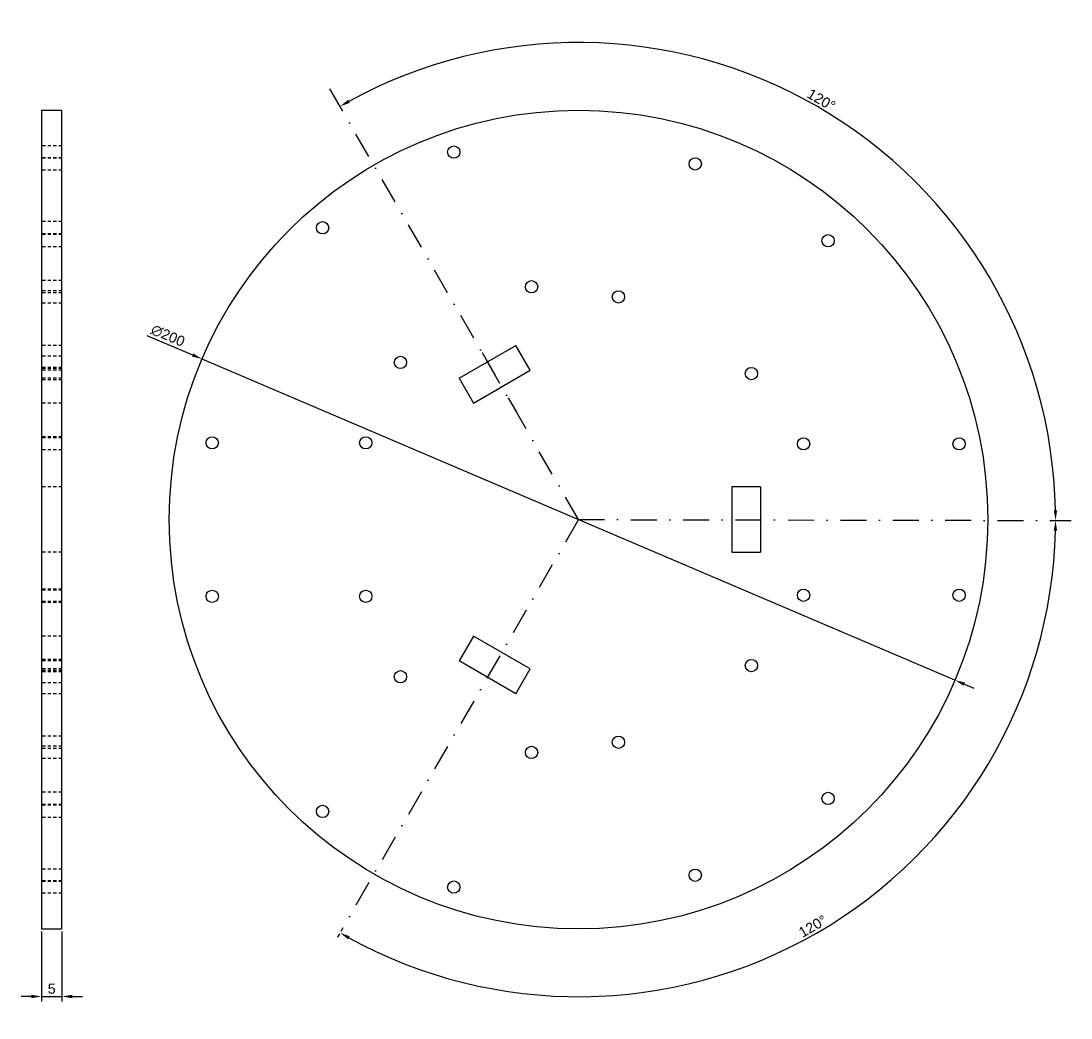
# Model space of a CAD drawing. Header units: millimetres. Extents: x 1896 to 2552, y 1725 to 2072.
# Drawn here: x 2295.1 to 2551.7, y 1743.8 to 1987.4 of the extents above; entities that cross this region are included whole.
import ezdxf

# ---------------------------------------------------------------- set-up
doc = ezdxf.new("R2010")
doc.units = ezdxf.units.MM
doc.linetypes.add('DASHDOT2', pattern=[12.7, 6.35, -3.175, 0, -3.175])
doc.linetypes.add('JIS_02_0.7', pattern=[1.35, 0.75, -0.6])
for name, color, linetype in [('corte', 140, 'JIS_02_0.7'), ('detalhe', 201, 'DASHDOT2'), ('dim', 51, 'Continuous')]:
    doc.layers.add(name, color=color, linetype=linetype)
doc.styles.get("Standard").update_dxf_attribs({"font": 'arial.ttf'})
doc.dimstyles.new('ISO-25', dxfattribs={"dimtxt": 2.5, "dimasz": 2.5, "dimexe": 1.25, "dimexo": 0.625, "dimtad": 1, "dimtxsty": 'Standard', "dimcen": 2.5, "dimadec": 0, "dimazin": 0, "dimtfac": 1, "dimtmove": 0, "dimatfit": 3, "dimfxl": 1, "dimarcsym": 0})

# ---------------------------------------------------------------- blocks, each defined once
blk = doc.blocks.new('*D26')
at = {"layer": 'Defpoints', "color": 0, "transparency": 16777216}
for p in [(2339.37, 1904.83), (2523.34, 1826.37)]:
    blk.add_point(p, dxfattribs=at)
at = {"layer": 'dim', "color": 0, "lineweight": -2, "transparency": 16777216}
for p, q in [((2325.89, 1910.58), (2337.07, 1905.81)), ((2523.34, 1826.37), (2339.37, 1904.83)), ((2525.64, 1825.39), (2527.94, 1824.41))]:
    blk.add_line(p, q, dxfattribs=at)
at = {"layer": 'dim', "color": 0, "transparency": 16777216}
for points in [[(2337.24, 1906.2), (2336.91, 1905.43), (2339.37, 1904.83)], [(2525.8, 1825.78), (2525.48, 1825.01), (2523.34, 1826.37)]]:
    blk.add_solid(points, dxfattribs=at)
at = {"layer": 'dim', "color": 0, "transparency": 16777216, "insert": (2331.03, 1910.53), "char_height": 2.5, "attachment_point": 5, "rotation": 336.9024}
blk.add_mtext('∅200', dxfattribs=at)
blk = doc.blocks.new('*D44')
at = {"layer": 'Defpoints', "color": 0, "transparency": 16777216}
for p in [(2431.36, 1865.6), (2431.36, 1865.6), (2551.69, 1865.37), (2373.25, 1764.96), (2451.52, 1750.8)]:
    blk.add_point(p, dxfattribs=at)
at = {"layer": 'dim', "color": 0, "lineweight": -2, "transparency": 16777216}
blk.add_line((2372.94, 1764.42), (2372.45, 1763.58), dxfattribs=at)
blk.add_arc((2431.36, 1865.6), 116.56, 241.2289, 358.6614, dxfattribs=at)
at = {"layer": 'dim', "color": 0, "transparency": 16777216}
for points in [[(2547.47, 1862.89), (2548.3, 1862.87), (2547.92, 1865.38)], [(2375.05, 1763.07), (2375.46, 1763.8), (2373.08, 1764.66)]]:
    blk.add_solid(points, dxfattribs=at)
at = {"layer": 'dim', "color": 0, "transparency": 16777216, "insert": (2488.59, 1766.25), "char_height": 2.5, "attachment_point": 5, "rotation": 29.9452}
blk.add_mtext('120°', dxfattribs=at)
blk = doc.blocks.new('*D45')
at = {"layer": 'Defpoints', "color": 0, "transparency": 16777216}
for p in [(2369.32, 1973.05), (2520.74, 1940.41), (2431.36, 1865.6), (2431.36, 1865.6), (2551.69, 1865.37)]:
    blk.add_point(p, dxfattribs=at)
at = {"layer": 'dim', "color": 0, "lineweight": -2, "transparency": 16777216}
blk.add_arc((2431.36, 1865.6), 116.56, 1.1193, 118.7711, dxfattribs=at)
at = {"layer": 'dim', "color": 0, "transparency": 16777216}
for points in [[(2375.46, 1967.41), (2375.05, 1968.14), (2373.08, 1966.55)], [(2548.31, 1867.88), (2547.48, 1867.88), (2547.92, 1865.38)]]:
    blk.add_solid(points, dxfattribs=at)
at = {"layer": 'dim', "color": 0, "transparency": 16777216, "insert": (2490.69, 1968.14), "char_height": 2.5, "attachment_point": 5, "rotation": 329.9452}
blk.add_mtext('120°', dxfattribs=at)
blk = doc.blocks.new('*D107')
at = {"layer": 'Defpoints', "color": 0, "transparency": 16777216}
for p in [(2300.14, 1765.6), (2305.14, 1765.6), (2305.14, 1749.09)]:
    blk.add_point(p, dxfattribs=at)
at = {"layer": 'dim', "color": 0, "lineweight": -2, "transparency": 16777216}
for p, q in [((2300.14, 1764.98), (2300.14, 1747.84)), ((2305.14, 1764.98), (2305.14, 1747.84)), ((2297.64, 1749.09), (2295.14, 1749.09)), ((2300.14, 1749.09), (2305.14, 1749.09)), ((2307.64, 1749.09), (2310.14, 1749.09))]:
    blk.add_line(p, q, dxfattribs=at)
at = {"layer": 'dim', "color": 0, "transparency": 16777216}
for points in [[(2297.64, 1749.51), (2297.64, 1748.68), (2300.14, 1749.09)], [(2307.64, 1749.51), (2307.64, 1748.68), (2305.14, 1749.09)]]:
    blk.add_solid(points, dxfattribs=at)
at = {"layer": 'dim', "color": 0, "transparency": 16777216, "insert": (2302.64, 1750.99), "char_height": 2.5, "attachment_point": 5}
blk.add_mtext('5', dxfattribs=at)

msp = doc.modelspace()

# ---------------------------------------------------------------- linework, layer by layer
for p, q in [((2300.135, 1965.603), (2305.135, 1965.603)), ((2300.135, 1965.603), (2300.135, 1765.603)), ((2305.135, 1765.603), (2305.135, 1965.603)), ((2402.179, 1900.141), (2416.035, 1908.141)), ((2419.535, 1902.079), (2416.035, 1908.141)), ((2405.679, 1894.079), (2419.535, 1902.079)), ((2402.179, 1900.141), (2405.679, 1894.079)), ((2468.857, 1873.603), (2468.857, 1857.603)), ((2475.857, 1873.603), (2468.857, 1873.603)), ((2475.857, 1873.603), (2475.857, 1857.603)), ((2468.857, 1857.603), (2475.857, 1857.603)), ((2405.679, 1837.127), (2402.179, 1831.065)), ((2419.535, 1829.127), (2405.679, 1837.127)), ((2416.035, 1823.065), (2402.179, 1831.065)), ((2416.035, 1823.065), (2419.535, 1829.127)), ((2300.135, 1765.603), (2305.135, 1765.603))]:
    msp.add_line(p, q)
for centre, radius in [((2431.357, 1865.603), 100), ((2400.878, 1955.393), 1.5), ((2459.869, 1952.487), 1.5), ((2368.836, 1936.893), 1.5), ((2492.345, 1933.737), 1.5), ((2419.878, 1922.484), 1.5), ((2441.119, 1920.011), 1.5), ((2387.836, 1903.984), 1.5), ((2473.595, 1901.261), 1.5), ((2341.857, 1884.353), 1.5), ((2379.357, 1884.353), 1.5), ((2486.357, 1884.103), 1.5), ((2524.357, 1884.103), 1.5), ((2341.857, 1846.853), 1.5), ((2379.357, 1846.853), 1.5), ((2486.357, 1847.103), 1.5), ((2524.357, 1847.103), 1.5), ((2473.595, 1829.944), 1.5), ((2387.836, 1827.221), 1.5), ((2441.119, 1811.194), 1.5), ((2419.878, 1808.721), 1.5), ((2492.345, 1797.468), 1.5), ((2368.836, 1794.312), 1.5), ((2459.869, 1778.718), 1.5), ((2400.878, 1775.812), 1.5)]:
    msp.add_circle(centre, radius)
at = {"layer": 'corte'}
for p, q in [((2305.135, 1956.893), (2300.135, 1956.893)), ((2305.135, 1953.987), (2300.135, 1953.987)), ((2305.135, 1953.893), (2300.135, 1953.893)), ((2305.135, 1950.987), (2300.135, 1950.987)), ((2305.135, 1938.393), (2300.135, 1938.393)), ((2305.135, 1935.393), (2300.135, 1935.393)), ((2305.135, 1935.237), (2300.135, 1935.237)), ((2305.135, 1932.237), (2300.135, 1932.237)), ((2305.135, 1923.984), (2300.135, 1923.984)), ((2305.135, 1921.511), (2300.135, 1921.511)), ((2305.135, 1920.984), (2300.135, 1920.984)), ((2305.135, 1918.511), (2300.135, 1918.511)), ((2305.135, 1908.141), (2300.135, 1908.141)), ((2305.135, 1905.484), (2300.135, 1905.484)), ((2305.135, 1902.761), (2300.135, 1902.761)), ((2305.135, 1902.484), (2300.135, 1902.484)), ((2305.135, 1902.079), (2300.135, 1902.079)), ((2305.135, 1900.141), (2300.135, 1900.141)), ((2305.135, 1899.761), (2300.135, 1899.761)), ((2305.135, 1894.079), (2300.135, 1894.079)), ((2305.135, 1885.853), (2300.135, 1885.853)), ((2305.135, 1885.603), (2300.135, 1885.603)), ((2305.135, 1882.603), (2300.135, 1882.603)), ((2305.135, 1873.603), (2300.135, 1873.603)), ((2305.135, 1857.603), (2300.135, 1857.603)), ((2305.135, 1848.603), (2300.135, 1848.603)), ((2305.135, 1848.353), (2300.135, 1848.353)), ((2305.135, 1845.603), (2300.135, 1845.603)), ((2305.135, 1845.353), (2300.135, 1845.353)), ((2305.135, 1837.127), (2300.135, 1837.127)), ((2305.135, 1831.444), (2300.135, 1831.444)), ((2305.135, 1831.065), (2300.135, 1831.065)), ((2305.135, 1829.127), (2300.135, 1829.127)), ((2305.135, 1828.721), (2300.135, 1828.721)), ((2305.135, 1828.444), (2300.135, 1828.444)), ((2305.135, 1825.721), (2300.135, 1825.721)), ((2305.135, 1823.065), (2300.135, 1823.065)), ((2305.135, 1812.694), (2300.135, 1812.694)), ((2305.135, 1810.221), (2300.135, 1810.221)), ((2305.135, 1809.694), (2300.135, 1809.694)), ((2305.135, 1807.221), (2300.135, 1807.221)), ((2305.135, 1798.968), (2300.135, 1798.968)), ((2305.135, 1795.968), (2300.135, 1795.968)), ((2305.135, 1795.812), (2300.135, 1795.812)), ((2305.135, 1792.812), (2300.135, 1792.812)), ((2305.135, 1780.218), (2300.135, 1780.218)), ((2305.135, 1777.312), (2300.135, 1777.312)), ((2305.135, 1777.218), (2300.135, 1777.218)), ((2305.135, 1774.312), (2300.135, 1774.312))]:
    msp.add_line(p, q, dxfattribs=at)
at = {"layer": 'detalhe'}
for p, q in [((2431.357, 1865.603), (2369.322, 1973.051)), ((2407.808, 1906.391), (2416.217, 1891.825)), ((2431.357, 1865.603), (2373.25, 1764.959)), ((2431.357, 1865.603), (2551.693, 1865.372))]:
    msp.add_line(p, q, dxfattribs=at)

# ---------------------------------------------------------------- dimensions: what is measured, and where the dimension line sits
at = {"layer": 'dim'}
for base, line1, picture, middle in [((2520.743, 1940.412), ((2431.357, 1865.603), (2369.322, 1973.051)), '*D45', (2490.686, 1968.136)), ((2451.524, 1750.801), ((2431.357, 1865.603), (2373.25, 1764.959)), '*D44', (2488.591, 1766.251))]:
    dim = msp.add_angular_dim_2l(base=base, line1=line1, line2=((2431.357, 1865.603), (2551.693, 1865.372)), dimstyle='ISO-25', dxfattribs=at)
    dim.commit()
    dim.dimension.update_dxf_attribs({"geometry": picture, "text_midpoint": middle})
dim = msp.add_diameter_dim_2p(p1=(2523.341, 1826.373), p2=(2339.373, 1904.833), dimstyle='ISO-25', dxfattribs=at)
dim.commit()
dim.dimension.update_dxf_attribs({"geometry": '*D26', "text_midpoint": (2330.257, 1908.721), "dimtype": 163})
dim = msp.add_linear_dim(base=(2305.135, 1749.092), p1=(2300.135, 1765.603), p2=(2305.135, 1765.603), dimstyle='ISO-25', dxfattribs=at)
dim.commit()
dim.dimension.update_dxf_attribs({"geometry": '*D107', "text_midpoint": (2302.635, 1750.988)})

doc.saveas('drawing.dxf')
